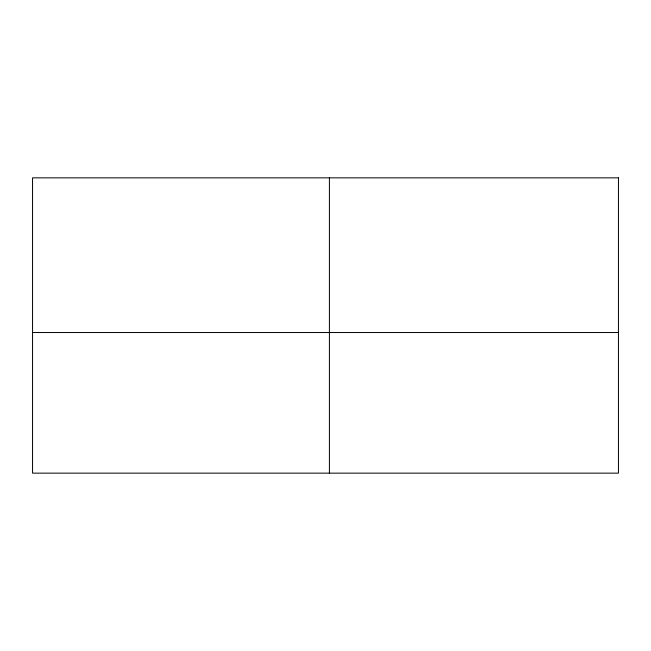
<?xml version="1.0" encoding="UTF-8"?>
<svg xmlns="http://www.w3.org/2000/svg" width="651" height="651" viewBox="0 0 651 651"><rect width="100%" height="100%" fill="white"/><g stroke="black" fill="none" stroke-linecap="round" stroke-linejoin="round"><path stroke-width="0.98" d="M32.55 332.531L618.45 332.531M329.406 177.853L329.406 473.147M618.45 177.853L32.55 177.853L32.55 473.147L618.45 473.147L618.45 177.853"/></g></svg>
